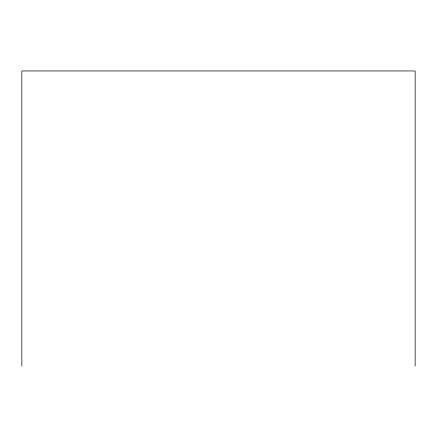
<?xml version="1.0" encoding="UTF-8"?>
<svg xmlns="http://www.w3.org/2000/svg" width="437" height="437" viewBox="0 0 437 437"><rect width="100%" height="100%" fill="white"/><g stroke="black" fill="none" stroke-linecap="round" stroke-linejoin="round"><path stroke-width="0.66" d="M415.15 366.037L415.15 70.963L21.85 70.963L21.85 366.037"/></g></svg>
